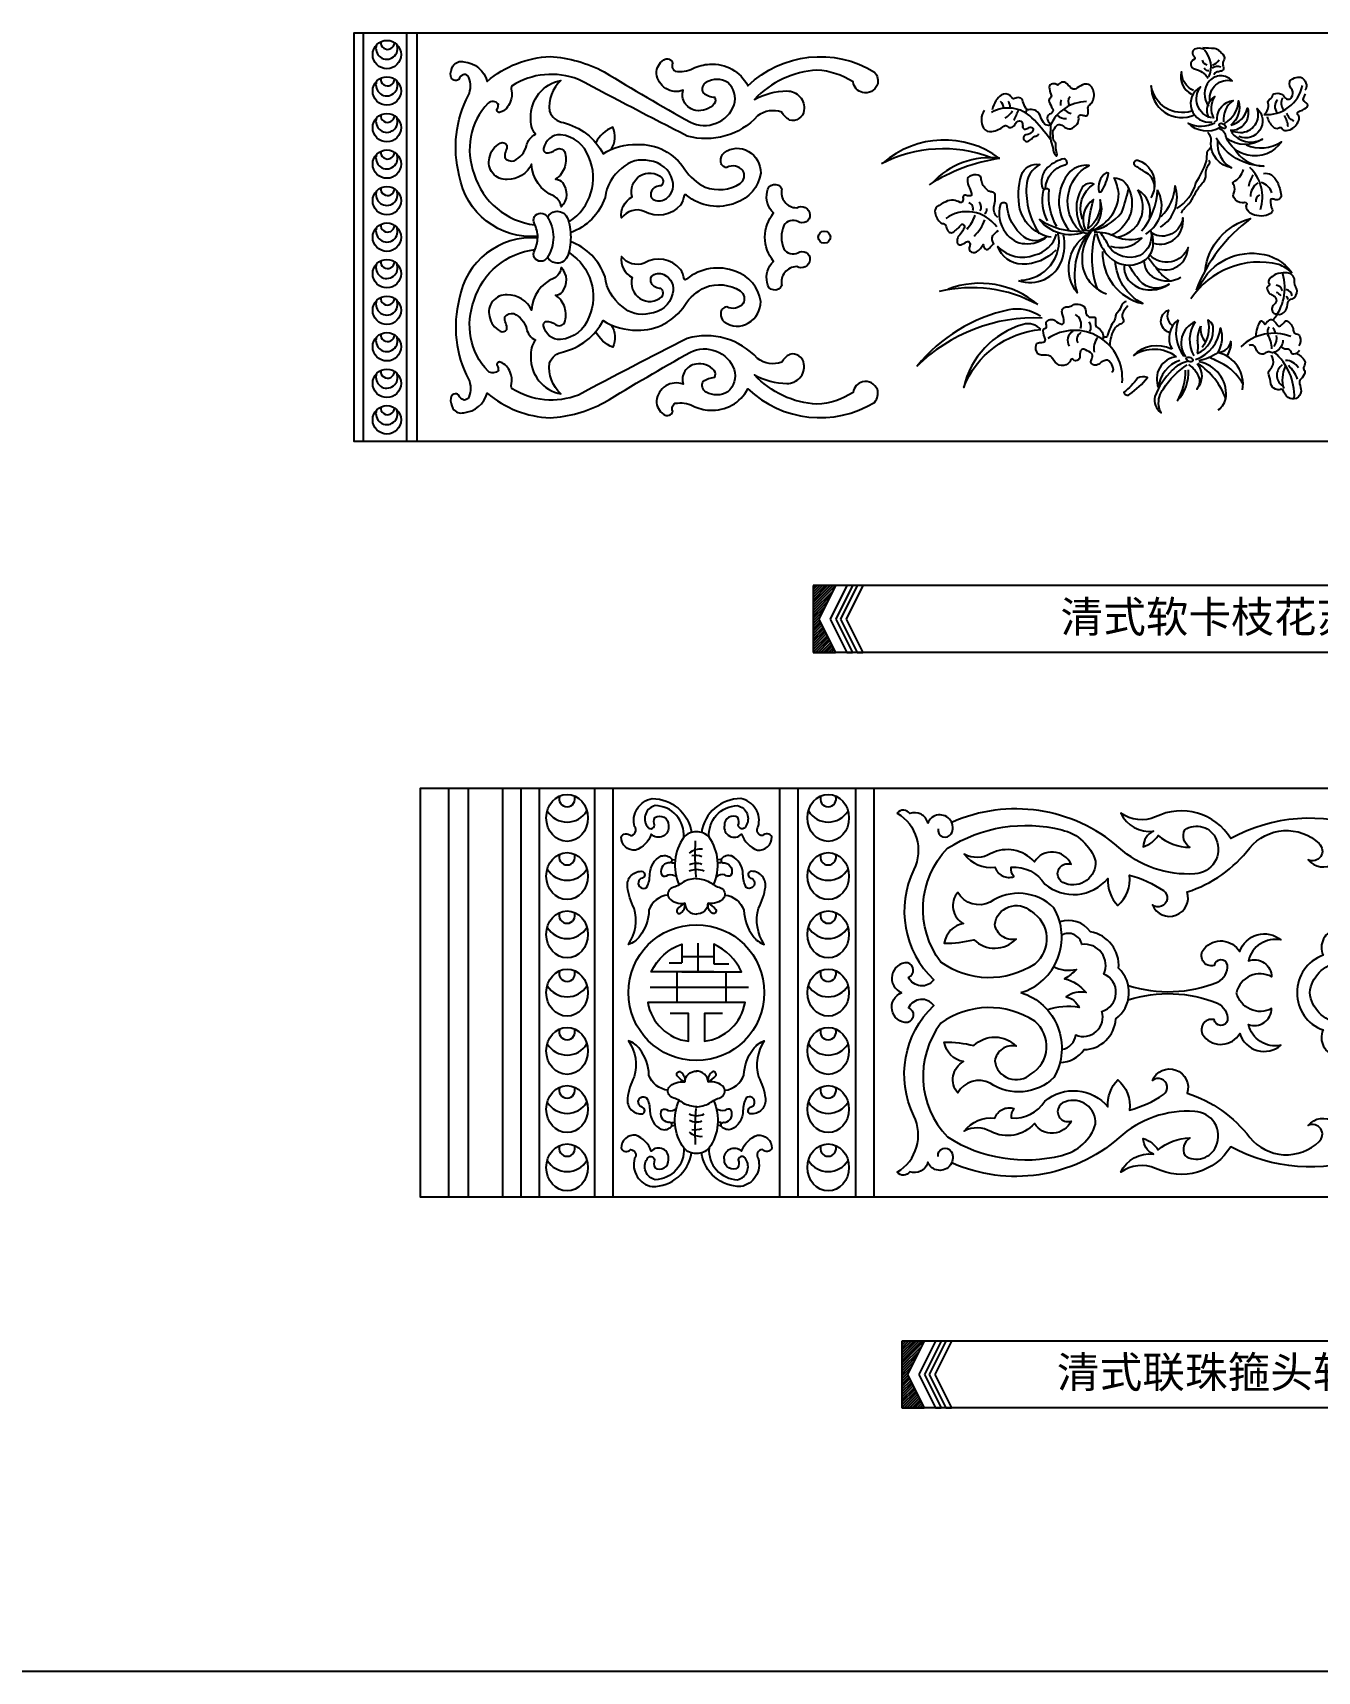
# Model space of a CAD drawing. Extents: x -66030 to 95157, y -13132 to 45879.
# Drawn here: x -54475 to -53218, y 1430 to 3033 of the extents above; entities that cross this region are included whole.
import ezdxf

# ---------------------------------------------------------------- set-up
doc = ezdxf.new("R2010")
doc.units = 0
doc.header["$LTSCALE"] = 100
doc.header["$MEASUREMENT"] = 0
for name, color, linetype in [('3', 11, 'CONTINUOUS'), ('4', 121, 'CONTINUOUS'), ('BH', 21, 'CONTINUOUS'), ('TEXT', 105, 'CONTINUOUS')]:
    doc.layers.add(name, color=color, linetype=linetype)
doc.styles.add('HZ', font='simhei.ttf')

# ---------------------------------------------------------------- blocks, each defined once
blk = doc.blocks.new('A$C366B4005')
at = {"layer": '3'}
for p, q in [((9, 0), (9, 400)), ((51.5, 0), (51.5, 400)), ((61.7, 0), (61.7, 400)), ((0, 200), (0, 200))]:
    blk.add_line(p, q, dxfattribs=at)
for points in [[(832.3, 383.5, 0.225115), (822.4, 383.9, 0.375656), (820.8, 378.3, 0.03973), (822.7, 375.8, -0.41556), (822.3, 374.1, 0.341072), (818.8, 368.7, 0.360674), (822.4, 364.7, -0.199672), (835.7, 355.7)], [(830.7, 385.6, 0.02252), (841.7, 384.9, -0.211645), (846.9, 382.1, 0.012329), (850.1, 379, -0.374448), (850.6, 372, 0.229849), (850.5, 367.2, -0.428063), (848.9, 362.5, -0.006918), (844.7, 361.7, 0.259736), (841.3, 359)], [(179.6, 200.8, -0.389334), (102.9, 260.5, -0.186598), (111.9, 338.9, 0.20901), (112.2, 356.4, 0.320733), (107.5, 359.3, 0.243266), (102.3, 354.4, -0.608924), (94.5, 357.4, -0.165292), (96.7, 367.5, -0.328511), (107.4, 371.7, -0.308696), (130.3, 352.5, -0.168567), (191.7, 376.7, -0.109007), (244.6, 361.8, 0.008795), (329, 312.5, 0.442841), (372, 329.5, 0.287663), (365.6, 351.4, 0.268925), (344.5, 351.6, 0.397359), (341.5, 341.2, 0.143401), (352.8, 337, -0.314039), (352.3, 330.5, -0.275325), (334.4, 324.1, -0.455049), (321.9, 343.7, -0.487502), (296, 360, -0.270681), (303, 373.5, -0.505003), (311.8, 370.5, 0.428994), (314.3, 362.5, 0.154013), (331.5, 365, -0.097302), (347.9, 369.3, -0.298482), (385.3, 348.2, -0.34022), (509.3, 361.6, -0.234944), (512, 349.1, -0.377426), (497.6, 341.5, -0.308621), (488.2, 351.9, 0.133057), (452.9, 363.4, 0.194063), (391.8, 334.7, -0.124376), (423.5, 343.1, -0.463806), (440.1, 324.1, -0.46707), (426.1, 314.6, -0.12151), (418.4, 322.3, 0.258343), (394.7, 318.6, -0.284503), (326, 299, -0.004307), (219.4, 354.4, 0.23729), (154.5, 348.2, 0.262568), (154.1, 343.5, -0.146437), (152.6, 332.2, -0.237027), (143, 322.2, -0.665926), (139.9, 325.6, 0.137045), (141.1, 330.3, 0.399796), (131, 331.1, 0.28979), (117.5, 261.6, 0.297456), (176.9, 212.1)], [(210.6, 215.4, 0.369216), (229.7, 278.3, 0.292071), (202, 300.2, 0.380801), (185.4, 286.8, 0.398629), (187.7, 282.4, 0.166866), (197.1, 285.4, -0.446613), (205.9, 283.7, -0.179003), (206, 268.8, -0.182624), (197.1, 256.8, -0.225144), (203.8, 253.4, -0.376554), (202.7, 229.6, 0.235652), (195.6, 240.2, -0.303265), (173.7, 271.4, -0.290379), (149.7, 256.4, -0.515753), (132.5, 277.7, -0.245743), (143, 291.9, -0.407237), (149.5, 290.2, -0.127987), (148.3, 284.1, 0.14475), (147.4, 278, 0.321254), (156.4, 274.8, 0.223611), (168.6, 289.4, -0.217614), (177.3, 300.7, -0.186617), (172.9, 316.9, -0.372564), (202.4, 353.3, 0.245166), (191.2, 323.2, 0.272472), (204.7, 312.2, -0.213035), (243.6, 281.6, -0.154618), (276.9, 290.8, -0.268205), (323.5, 266.4, 0.140128), (343.5, 249.1, 0.236515), (377.8, 252.5, 0.382315), (380.5, 265.1, 0.354871), (364.7, 268.2, -0.423218), (358.7, 274.5, -0.24695), (362.2, 282.7, -0.313006), (385.9, 283.9, -0.274424), (397.9, 262.8, -0.279804), (373.5, 233.6, -0.275559), (325.3, 241.1, 0.514443), (322.9, 240.8, -0.095868), (319.4, 231.5, -0.367794), (283.9, 225.3, 0.342733), (261.7, 218.9, -0.327126), (272, 239.4, -0.330795), (279.7, 259.9, -0.350223), (301, 258.2, -0.455094), (300.2, 250.3, 0.290107), (291, 244.9, 0.242587), (291.1, 238.4, 0.321226), (303, 236.6, 0.374476), (311.6, 255.4, 0.324256), (289, 274.6, 0.260812), (261.9, 267.5, 0.198361), (245.5, 238.8, -0.226024), (211.6, 204.3)], [(821.3, 343.6, -0.306221), (809.8, 361.7, 0.377915), (819.6, 340, 0.377915)], [(837.3, 334.2, -0.507044), (859.1, 353.1, 0.440516), (836.9, 352.8, 0.366993), (836.4, 328.3, 0.334253)], [(890.9, 320.2, 0.262119), (894.6, 331, -0.429302), (895.9, 334.9, 0.210535), (899.2, 339.2, -0.430571), (900.3, 340.3, -0.206942), (907.4, 339.9, -0.163759), (910.9, 336.8, 0.580985), (917.4, 336.9, 0.298538), (917.9, 344.2, -0.243525), (915.6, 352.3, -0.185185), (918.6, 355.1, -0.14723), (925.4, 356.5, -0.242296), (928.3, 355.4, -0.144679), (932, 349.1, -0.202647), (930.5, 343.8)], [(681, 309.8, -0.314367), (675.7, 310.8, -0.09818), (672.1, 317.2, 0.183022), (667.5, 323.6, 0.159333), (661.1, 324.8, -0.302177), (657.4, 326.4, -0.099013), (654.5, 332.8, 0.329148), (651.1, 336.5, 0.130988), (646.2, 335.7, -0.325262), (644.4, 335.8, 0.016305), (642.2, 338.4, 0.334327), (633.3, 339, 0.096714), (628.1, 333.7, 0.096241), (624.5, 324.7, 0.11027)], [(819.5, 323.3, -0.458532), (780.1, 348.1, 0.559649), (822.5, 319.7, 0.559649)], [(839, 316.7, -0.538382), (828.3, 347.1, 0.839351), (839.6, 312.7, 0.839351)], [(841.2, 316.3, -0.249728), (842.4, 337.8, 0.396982), (836.2, 316.8, 0.396982)], [(893.5, 318, 0.140906), (899, 308.2, 0.355214), (904.8, 306.9, -0.462975), (907.9, 306.6, 0.2194), (910.8, 304.3, 0.146387), (917.1, 305.8, 0.212934), (924.8, 315.9, 0.244109), (923.9, 319.3, -0.466866), (923.8, 322.8, 0.062209), (931.8, 326.6, 0.371852), (933.1, 330, 0.069423), (929.9, 332.7, -0.38242), (928.9, 335.6, 0.011692), (930.9, 340.3)], [(616.9, 323.9, 0.305992), (615.9, 306.8, 0.313268), (624.1, 303.4, 0.13161), (635.9, 308.6, -0.409084), (638.3, 308.9, 0.497269), (646.5, 310, -0.201021), (649.8, 313.5, -0.473352), (654, 311.8, -0.049858), (654.2, 307.9, 0.417611), (656.7, 305.7, 0.046884), (660.7, 307.2, -0.301435), (663.8, 307, -0.443342), (663.7, 303.5, -0.179917), (657.4, 300.1, 0.254605), (655.2, 298.6, 0.234904), (654.9, 297.1, 0.201015), (657, 294, 0.239413), (660.3, 294.3, 0.131248), (664, 297.2, -0.173911), (666.2, 298.8, 0.141963), (669.1, 299.8, 0.181462), (669.8, 301.1)], [(681.5, 295.7, 0.024134), (663.3, 316.9, 0.333122), (623.6, 322.1)], [(841.9, 312.7, 0.380282), (844.7, 316.4, -0.383512), (860.2, 333.7, 0.279389), (850.9, 312.9)], [(851.9, 311.4, 0.26077), (865.5, 333.5, -0.302137), (857.8, 309.7)], [(857.8, 309.6, 0.279209), (874.3, 326.2, -0.506578), (857.4, 304.3)], [(857.8, 304.3, 0.073812), (867.3, 302.4, 0.515094), (883.8, 325.9, -0.836042), (865.9, 298.5)], [(251.5, 285.9, 0.264896), (253.1, 307.7, 0.188148), (236.4, 292.3)], [(847.4, 307.2, -0.341565), (816.2, 311.5, 0.235326), (842.4, 311.9, 0.235326)], [(872.8, 290.4, 0.258769), (907.4, 293.4, -0.319651), (874.5, 280.3, -0.261586), (853.5, 297.7, 0.229662), (847, 306.2)], [(845, 294.4, 0.305433), (858.5, 267.9, -0.36744), (838.4, 292.2, 0.280797), (835.3, 302.4)], [(861.3, 287.1, 0.27584), (890.2, 269.5, -0.263864), (843.6, 297)], [(858.4, 302.8, 0.377123), (888.9, 296, -0.334376), (854, 297)], [(676.5, 247.3, -0.338583), (695.4, 270.7, 0.22245), (697.7, 272.5, 0.367528), (694.8, 276.8, 0.125459), (679, 268.5, 0.304625), (673.9, 247.2, 0.304625)], [(779.8, 239, 0.470137), (774.2, 263.7, -0.014383), (764.9, 269.6, -0.859904), (766.9, 275.5, -0.356189), (783.2, 249.1)], [(809.4, 223.7, -0.106873), (817.5, 232.9, 0.012913), (823.7, 244, -0.048657), (831, 254, 0.192235), (833.5, 261, -0.188883), (837, 272, 0.393473), (836.5, 275.1, 0.598678)], [(630, 219.3, -0.27788), (626.1, 229.3, 0.081742), (627.2, 241.8, 0.315517), (624.5, 244.2, -0.080243), (621.2, 245, -0.152671), (614.5, 253, -0.028738), (613.5, 257.7, 0.271957), (610.7, 260.7, 0.162212), (602.4, 259.7, 0.34655), (600.3, 256.5, 0.133067), (602.1, 248.4, -0.08242), (604.3, 240.9, -0.176511), (599.1, 240.9, 0.312828), (596.4, 240.5, 0.235782), (595.8, 239, -0.128105), (595.4, 234.8, -0.368407), (593, 234.1, 0.07533), (586.4, 236.2, 0.129074), (579, 234.7, 0.05485), (570.3, 229.6, 0.283081), (568.5, 223.7, 0.182198), (574.1, 214.1, 0.115453), (576.6, 213.3, -0.277004), (578.7, 211.7, 0.041266), (581.1, 206.3, 0.471397), (586.8, 205.3, 0.047265), (594.3, 212.3, -0.332457), (595.5, 212.8, -0.366583), (597.2, 209.7, -0.161277), (596.4, 207.8, -0.083756), (591.2, 200.6, 0.132835), (590, 195.1, 0.441505), (593.6, 192.6, 0.093977), (599.2, 195.5, -0.573075), (602.7, 193.9, -0.140701), (602.2, 190.7, 0.338868), (602.7, 186.4, 0.306868), (609, 185.6, 0.133154), (615.7, 192.9, 0.133472), (617.5, 188.6, 0.442612), (621.3, 188.8, 0.012797), (624.4, 192.3, -0.11524), (626, 193.5, -0.288328), (625.1, 201.6, -0.118533), (630.7, 206.6)], [(682.2, 199.9, -0.295537), (651.6, 227.5, -0.128096), (653, 260.6, -0.373927), (671.1, 271.1, 0.275621), (657.9, 250, 0.160184), (670.3, 203.7)], [(709.8, 206.4, -0.498838), (719.3, 270.3, 0.198135), (700.6, 264.2, 0.365506), (699.5, 207.2, 0.345232)], [(719.2, 205.9, 0.337217), (748.3, 242.8, 0.067263), (743.9, 258.1, -0.331782), (758.1, 246.9, -0.430419), (740.1, 201.7)], [(889.8, 262.4, -0.186028), (897.8, 261, -0.070245), (903.5, 253.8, -0.066031), (907.2, 241.2, -0.543585), (901.6, 236.7, 0.020092), (898.2, 237.4, 0.448743), (896.6, 236.1, 0.118147), (898.3, 227.3, -0.406795), (896.9, 223.1, -0.230932), (878.8, 222.5, -0.216049), (873.4, 228.5, -0.241091), (873.8, 232.7, 0.356871), (871.8, 233.9, -0.005192), (869.4, 233.5, -0.279605), (861, 238.7, -0.26082), (860.8, 243.2, 0.17409), (861.3, 250.8, 0.01006), (860.1, 252.5, -0.437067), (860.6, 254, 0.204137), (870.2, 266.2, 0.204137)], [(687.7, 210.4, -0.166052), (680.3, 246.3, 0.461042), (674.2, 245.6, 0.167995), (678.2, 216, 0.167995)], [(712.8, 217.6, -0.353545), (723.8, 252, 0.369032), (712.4, 248.5, 0.287092), (713, 207)], [(719.8, 206, 0.199789), (751.2, 224.4, 0.032286), (757.7, 246.9)], [(189.2, 219.7, -0.216971), (196.7, 225.1, -0.35546), (208.5, 219.3, -0.091795), (211.9, 200, -0.091795), (208.5, 180.7, -0.35546), (196.7, 174.9, -0.216971), (189.2, 180.3)], [(719.2, 206, 0.361003), (730, 236.4, -0.2607), (718.4, 208.4, -0.051372), (723.7, 236.9, 0.380781), (715.8, 207.1)], [(713.9, 204.5, -0.324309), (670.6, 217.4, 0.160113), (711.9, 205.9)], [(782.1, 194.2, 0.556975), (810.9, 219, -0.546246), (780.9, 203.8)], [(832.7, 167.1, -0.312405), (877.3, 218.2, 0.142266), (823.9, 148.2, 0.142266)], [(179.6, 199.2, 0.389277), (102.9, 139.5, 0.186598), (111.9, 61.1, -0.20901), (112.2, 43.6, -0.320733), (107.5, 40.7, -0.243266), (102.3, 45.6, 0.608924), (94.5, 42.6, 0.165292), (96.7, 32.5, 0.328511), (107.4, 28.3, 0.308696), (130.3, 47.5, 0.168567), (191.7, 23.3, 0.109007), (244.6, 38.2, -0.008795), (329, 87.5, -0.442841), (372, 70.5, -0.287663), (365.6, 48.6, -0.268925), (344.5, 48.4, -0.397359), (341.5, 58.8, -0.143401), (352.8, 63, 0.314039), (352.3, 69.5, 0.275325), (334.4, 75.9, 0.455049), (321.9, 56.3, 0.487502), (296, 40, 0.270681), (303, 26.5, 0.505003), (311.8, 29.5, -0.428994), (314.3, 37.5, -0.154013), (331.5, 35, 0.097302), (347.9, 30.7, 0.298482), (385.3, 51.8, 0.34022), (509.3, 38.4, 0.234944), (512, 50.9, 0.377426), (497.6, 58.5, 0.308621), (488.2, 48.1, -0.133057), (452.9, 36.6, -0.194063), (391.8, 65.3, 0.124376), (423.5, 56.9, 0.463806), (440.1, 75.9, 0.46707), (426.1, 85.4, 0.12151), (418.4, 77.7, -0.258343), (394.7, 81.4, 0.284503), (326, 101, 0.004307), (219.4, 45.6, -0.23729), (154.5, 51.8, -0.262568), (154.1, 56.5, 0.146437), (152.6, 67.8, 0.237027), (143, 77.8, 0.665926), (139.9, 74.4, -0.137045), (141.1, 69.7, -0.399796), (131, 68.9, -0.28979), (117.5, 138.4, -0.297456), (176.9, 187.9)], [(210.6, 184.6, -0.369216), (229.7, 121.7, -0.292071), (202, 99.8, -0.380801), (185.4, 113.2, -0.398629), (187.7, 117.6, -0.166866), (197.1, 114.6, 0.446613), (205.9, 116.3, 0.179003), (206, 131.2, 0.182624), (197.1, 143.2, 0.225144), (203.8, 146.6, 0.376554), (202.7, 170.4, -0.235652), (195.6, 159.8, 0.303265), (173.7, 128.6, 0.290379), (149.7, 143.6, 0.515753), (132.5, 122.3, 0.245743), (143, 108.1, 0.407237), (149.5, 109.8, 0.127987), (148.3, 115.9, -0.14475), (147.4, 122, -0.321254), (156.4, 125.2, -0.223611), (168.6, 110.6, 0.217614), (177.3, 99.3, 0.186617), (172.9, 83.1, 0.372564), (202.4, 46.7, -0.245166), (191.2, 76.8, -0.272472), (204.7, 87.8, 0.213035), (243.6, 118.4, 0.154618), (276.9, 109.2, 0.268205), (323.5, 133.6, -0.140128), (343.5, 150.9, -0.236515), (377.8, 147.5, -0.382315), (380.5, 134.9, -0.354871), (364.7, 131.8, 0.423218), (358.7, 125.5, 0.24695), (362.2, 117.3, 0.313006), (385.9, 116.1, 0.274424), (397.9, 137.2, 0.279804), (373.5, 166.4, 0.275559), (325.3, 158.9, -0.514443), (322.9, 159.2, 0.095868), (319.4, 168.5, 0.367794), (283.9, 174.7, -0.342733), (261.7, 181.1, 0.327126), (272, 160.6, 0.330795), (279.7, 140.1, 0.350223), (301, 141.8, 0.455094), (300.2, 149.7, -0.290107), (291, 155.1, -0.242587), (291.1, 161.6, -0.321226), (303, 163.4, -0.374476), (311.6, 144.6, -0.324256), (289, 125.4, -0.260812), (261.9, 132.5, -0.198361), (245.5, 161.2, 0.226024), (211.6, 195.7)], [(686.6, 187.4, -0.21053), (653.6, 173.6, -0.305178), (629.8, 191, 0.30645), (666.2, 182.7, 0.274922), (687.4, 203, 0.274922)], [(650.1, 157.6, 0.409963), (692.7, 177.3, 0.140024), (694.1, 202)], [(718.2, 203.7, 0.230978), (707.4, 145.5, -0.430092), (716.4, 201.9)], [(721.1, 204.8, 0.172062), (712.4, 180.4, 0.338216), (736.3, 144.6)], [(740.1, 191.3, 0.293895), (770.7, 199.1, -0.178664), (745.8, 200.1, 0.132886), (724.1, 204.8, 0.139707)], [(726.4, 203.6, 0.12835), (738.9, 180.7, 0.286949), (765.8, 174, 0.183529), (778.8, 182.6, 0.241947), (779.7, 206, -0.335916), (768.9, 182.2, -0.35635), (738.7, 190.8, 0.062177), (730, 204.4)], [(732.4, 186.1, 0.360689), (771.7, 135, -0.266547), (744.9, 177)], [(772.9, 177.1, 0.282348), (783.4, 160.2, 0.260119), (809.1, 160.8)], [(777, 180, -0.019653), (785.4, 169.2, 0.089484), (798, 157.3, 0.089484)], [(785.1, 169.8, 0.534002), (816.1, 190, -0.558823), (778.8, 182.6)], [(825.5, 148.1, -0.34606), (885.7, 183.8, -0.223068), (917.5, 165.4, 0.104994), (904.8, 173.2, 0.318974), (818.9, 139.7)], [(753.5, 172.1, 0.282318), (764, 152.6, 0.296187), (797.5, 154.1, -0.396092), (768.7, 157.7, -0.041636), (758.2, 172.3)], [(903, 124.7, 0.298153), (911.5, 127.9, 0.100462), (913.8, 136, -0.319739), (918.1, 139.7, 0.286329), (922.8, 147.6, 0.104321), (920.9, 152.1, -0.038876), (920.2, 159.3, 0.35162), (911.6, 165.2, 0.079647), (902, 163.7, 0.091548), (895.7, 159.1, 0.420829), (895.5, 154.7, -0.534352), (894.4, 152, 0.353587), (893.4, 149.6, 0.167735), (896.2, 144.7, -0.004425), (899.6, 142.8, -0.305282), (902.5, 137.6, -0.149716), (899.5, 133.1, 0.199219), (898.1, 129.3, 0.23349), (900.1, 125.7, 0.078292), (903, 124.7)], [(671.6, 122.6, 0.20073), (640.7, 128.9, 0.172281), (551, 73.9)], [(741.4, 67.8, 0.337804), (742.9, 71.8, 0.127539), (739, 78.6, 0.279421), (735.8, 79.6, 0.156223), (729.7, 76.5, -0.16473), (725.4, 74.8, -0.226475), (721.7, 76.5, -0.255787), (721.1, 79.1, 0.024327), (722.5, 83.2, 0.320812), (720.7, 87.1, 0.030675), (714.2, 90.5, 0.388487), (710.9, 88.7, 0.09639), (710.2, 82.3, -0.365294), (706, 79, -0.195952), (703.8, 80.3, 0.543246), (701.8, 80.3, -0.070131), (698.6, 76.3, -0.248374), (690, 74.9, -0.148847), (683.3, 81.4, 0.223759), (681.2, 83.6, 0.08956), (673.8, 84.7, -0.205101), (669.2, 85.9, -0.249773), (667.4, 94.5, -0.373901), (670.8, 96.9, 0.076908), (675.2, 97.6, 0.426441), (676.2, 100.5, -0.09159), (674.3, 108.3, -0.430301), (676.6, 111.1, 0.394973), (677.5, 111.7, 0.118421), (677.4, 114.1, -0.158942), (677.5, 117.2, -0.173243), (681.2, 119.4, -0.189012), (686, 118.5, 0.106835), (692.2, 114.8, 0.433916), (694.6, 117.3, 0.07213), (693, 125.3, -0.20095), (693.2, 129.5, -0.280448), (698, 131.8, 0.107149), (702.3, 133, -0.130467), (706.4, 134.5, -0.178571), (714, 132.4, -0.142168), (716.2, 125.7, 0.197769), (719.3, 121.9, 0.113949), (723.3, 121.8, -0.489666), (725.6, 120.3, -0.030653), (725.5, 115.6, 0.32832), (727.5, 111.6, -0.321438), (733, 100.5)], [(755.6, 137.2, 0.222671), (750.9, 133.2, -0.090062), (747.5, 126.7, 0.148801), (745.1, 123.1, -0.068644), (744.2, 118.7, 0.095315), (737.3, 104, -0.263383), (736.1, 102.3, -0.062592), (733, 102.1)], [(757.3, 132.9, 0.079957), (751.9, 125.4, 0.196645), (752.8, 118.9, -0.366308), (750.8, 115.4, 0.064378), (746.1, 112.6, 0.154652), (740.9, 102.5, 0.154652)], [(797.8, 106.7, -0.713884), (797.1, 128.7, 0.362852), (800.3, 113.8, 0.362852)], [(251.5, 114.1, -0.264896), (253.1, 92.3, -0.188148), (236.4, 107.7)], [(825.1, 86.1, 0.347995), (840.5, 113.2, 0.232911), (835.4, 118.9, -0.226058), (830, 92)], [(882.7, 103.4, -0.139386), (887.1, 117.8, -0.447778), (889, 117.6, -0.067741), (890.6, 115.4, 0.597332), (891.9, 115.3, -0.099843), (895.8, 119.1, -0.339443), (899.7, 118.6, -0.024436), (903.9, 113.5, 0.440296), (907.2, 113.8, 0.065017), (910.9, 117.6, -0.396972), (913.8, 117.6, -0.155862), (918.9, 110.8, 0.079038), (919.5, 107.2, 0.164352), (922, 105.4, -0.316482), (925.5, 102.6, -0.224024), (924.5, 93.7)], [(823.4, 80.3, 0.289413), (847.8, 111.2, -0.217496), (845, 87, -0.104827), (826.6, 79)], [(908.9, 99.3, -0.242697), (902.7, 88.5, -0.116035), (898.8, 87, -0.169314), (896.3, 87.6, 0.147285), (894.6, 87.9, 0.121742), (891.2, 86.3, -0.294662), (885.3, 86.5, -0.15267), (882.1, 91.8, 0.276221), (879.2, 94.3, 0.110793), (875.9, 94, 0.110793)], [(869.9, 56.2, 0.116091), (852.8, 74.6, 0.015549), (837.7, 82, 0.015549)], [(921.8, 86.5, -0.172673), (930.4, 78.9, -0.184099), (929.5, 73.3, 0.378161), (929.9, 69.7, -0.149487), (930.3, 67.3, -0.147233), (926.4, 61.2, 0.293851), (925.2, 56.6, -0.072955), (926.8, 49.4, -0.248911), (921.8, 42.3, -0.193192), (914.2, 43.1, -0.151665), (909.1, 50.3, 0.313779), (906.5, 51.1, -0.205333), (901.7, 51.3, -0.25908), (897.2, 56.6, 0.070864), (895, 65.2, -0.245092), (896.1, 70.4, 0.125459), (899.4, 75.4, 0.168603), (897.8, 84.5, 0.168603)], [(907.1, 93, 0.183632), (912.2, 90.7, -0.254435), (915.5, 89.8, -0.193826), (916.6, 87.7, 0.345474), (919.5, 86, 0.286481), (925, 89.6, 0.286481)], [(815.3, 78.3, 0.162153), (800.6, 69.8, 0.113806), (783.6, 44.1, 0.310212), (789.7, 28.3, -0.078789), (787.4, 35.1, -0.1896), (791.9, 51.8, -0.102802), (815.3, 75.1)], [(825, 76.3, -0.368935), (824.6, 51.3, 0.266442), (827.1, 62.6, 0.157856), (816.7, 75.3, 0.157856)], [(845.6, 31, 0.209414), (853.3, 44, 0.377846), (827, 78.2, 0.407011)]]:
    blk.add_lwpolyline(points, format="xyb", dxfattribs=at)
for points in [[(687.7, 279.8, 0.132343), (687.8, 281.8, -0.06629), (686.7, 288.6, 0.169847), (686.2, 292.7, -0.050733), (684.5, 295.4, -0.04502), (683.8, 303.3, -0.09545), (687.5, 309.2, -0.302303), (691.7, 310, -0.077818), (695.3, 307.8, 0.205219), (701.1, 306.1, 0.166272), (707.6, 310.7, 0.181507), (709, 317.6, -0.541585), (712.3, 319.5, -0.006397), (715.7, 318.8, 0.429065), (718.1, 320.2, 0.1072), (718.2, 324.9, -0.305194), (719.5, 329.3, 0.106089), (722.4, 332.8, 0.239536), (723.1, 344.2, 0.399128), (714.6, 349.7, 0.077212), (707.7, 346, -0.38179), (702.5, 345.6, -0.077082), (697.7, 350, 0.266458), (692.2, 351.6, 0.176169), (688.6, 348.8, 0.232922), (683.3, 350, 0.373384), (680.2, 346.9, 0.1091), (681.9, 339.8, -0.413296), (681.3, 336.5, 0.316441), (680, 332.6, 0.04074), (683.6, 325.6, -0.254579), (683.8, 323, -0.157015), (680.6, 320.4, 0.359787), (678.6, 314.9, 0.143491), (679.8, 312.5, -0.221542), (680.6, 311.7, -0.082427), (681.5, 305.1, 0.089769), (681.9, 294.1, -0.020104), (684.2, 285.5, 0.168363), (687.1, 279.6, 0.708326)], [(735.8, 263, 0.31823), (729, 244.1, 0.098141), (731.4, 244.8, 0.101532), (738.2, 262.8, 0.15486)], [(402, 200, -0.16815), (410.5, 223.7, -0.264247), (404.2, 244.4, -0.8129), (418.5, 247.2, 0.481373), (433.1, 228.8, -0.560159), (446, 222, -0.633276), (434.3, 215.4, 0.372213), (420.4, 211.4, 0.105381), (418.2, 200, 0.105381), (420.4, 188.6, 0.372213), (434.3, 184.6, -0.633276), (446, 178, -0.560159), (433.1, 171.2, 0.481373), (418.5, 152.8, -0.8129), (404.2, 155.6, -0.264247), (410.5, 176.3, -0.16815)], [(655.6, 200.1, -0.216114), (638.8, 232.2, 0.469474), (632.5, 232.3, 0.245765), (637.7, 204.3, 0.239826), (656.4, 193.7, 0.203275), (678.1, 200.7, -0.350856)], [(179.7, 200, 0.099889), (176.4, 213.2, -0.244831), (176.4, 220.1, -0.545158), (188.9, 220.2, -0.141565), (195, 200, -0.141565), (188.9, 179.8, -0.545158), (176.4, 179.9, -0.244831), (176.4, 186.8, 0.090224)], [(672.1, 109.7, 0.287466), (654.6, 114.6, 0.273537), (596.5, 53, -0.285707)], [(759, 46.3, 0.074805), (776.3, 62.8, 0.224084), (766.6, 62.1, -0.080127), (753.1, 48.3, 0.569802)]]:
    blk.add_lwpolyline(points, format="xyb", close=True, dxfattribs=at)
for centre, radius in [((32, 378.7), 13.9), ((32, 343), 13.9), ((32, 307.2), 13.9), ((32, 271.5), 13.9), ((32, 235.7), 13.9), ((32, 200), 13.9), ((460.1, 200), 5.96), ((32, 164.3), 13.9), ((32, 128.5), 13.9), ((32, 92.8), 13.9), ((32, 57), 13.9), ((32, 21.3), 13.9)]:
    blk.add_circle(centre, radius, dxfattribs=at)
for centre, radius, start, end in [((31.9, 384.7), 10.6, 159.8359, 22.5381), ((32.7, 390.5), 6.71, 173.04, 359.5037), ((836.9, 375.7), 7.61, 200.3099, 252.2268), ((815.7, 366.7), 23, 334.8786, 44.7288), ((835.6, 381), 13.3, 288.5823, 326.1606), ((31.9, 348.9), 10.6, 159.8359, 22.5381), ((32.7, 354.7), 6.71, 173.04, 359.5037), ((835.8, 367), 4.06, 200.8583, 278.3855), ((844.9, 358.7), 8.38, 67.4379, 128.0091), ((705, 332.8), 6.35, 134.0315, 220.5929), ((893.1, 355.6), 35.6, 265.1813, 348.5278), ((626.1, 325.8), 9.48, 1.452, 47.6158), ((621.6, 339.7), 27.9, 304.0948, 324.873), ((634, 327.4), 7.95, 354.6161, 41.902), ((459.2, 410.4), 209.6, 332.7274, 335.85), ((654.9, 324), 3.3, 314.5569, 22.5655), ((717.2, 293.5), 39.2, 90.9523, 156.8488), ((697.4, 330.5), 6.28, 143.6738, 195.4629), ((703.7, 331.3), 10.5, 212.4108, 259.134), ((910.1, 328), 9.09, 134.5373, 221.6035), ((916.8, 330.9), 9.59, 147.6862, 219.0551), ((924.8, 325.9), 13.2, 200.0467, 246.186), ((31.9, 313.2), 10.6, 159.8359, 22.5381), ((32.7, 319), 6.71, 173.04, 359.5037), ((695.8, 327), 10.9, 223.8937, 276.1211), ((888.5, 305.8), 25.6, 4.5305, 31.1171), ((577.5, 204.3), 90.8, 53.3654, 131.0673), ((31.9, 277.4), 10.6, 159.8359, 22.5381), ((32.7, 283.2), 6.71, 173.04, 359.5037), ((576.4, 155.3), 131.2, 69.2536, 117.3533), ((659.5, 97.9), 181.4, 98.8071, 122.2266), ((622, 201.6), 76.2, 82.6822, 137.7376), ((756.3, 299.2), 81.6, 325.7881, 342.337), ((791.2, 281.8), 43.5, 350.2942, 2.3189), ((890.5, 239.2), 71.2, 136.6261, 141.5417), ((904.7, 243.5), 30.2, 145.5226, 168.5127), ((848.8, 239.4), 40, 341.9598, 46.3797), ((31.9, 241.7), 10.6, 159.8359, 22.5381), ((32.7, 247.5), 6.71, 173.04, 359.5037), ((742.3, 229.5), 29.7, 276.7859, 34.2977), ((754.8, 225.3), 24.2, 345.72, 60.1885), ((719.8, 248.9), 66.4, 319.9536, 357.6691), ((758.5, 230.5), 31.8, 300.4301, 29.5686), ((770.4, 239.3), 34.9, 302.2823, 19.0278), ((758.7, 252.5), 44.8, 314.0596, 357.6785), ((782.6, 264.4), 42.7, 301.9347, 344.8763), ((892.6, 240.2), 15.4, 122.7457, 181.3424), ((889.2, 235.6), 6.75, 118.5497, 189.0417), ((883.8, 239.3), 14.7, 16.336, 74.482), ((599.8, 189.4), 35.6, 35.5055, 125.7757), ((599.8, 228), 5.93, 340.2297, 72.926), ((606.4, 229.1), 7.21, 331.349, 44.9201), ((615.4, 226.8), 3.83, 290.8975, 18.4226), ((31.9, 205.9), 10.6, 159.8359, 22.5381), ((32.7, 211.7), 6.71, 173.04, 359.5037), ((569.5, 234.7), 40.4, 318.4933, 341.0263), ((580.8, 229.7), 38.6, 312.2815, 340.6812), ((651.7, 196.2), 38.1, 271.2319, 11.4529), ((808.9, 179.5), 87.1, 163.9386, 200.6187), ((32.7, 176), 6.71, 173.04, 359.5037), ((31.9, 170.2), 10.6, 159.8359, 22.5381), ((861.9, 150.4), 48.8, 319.8168, 16.3742), ((604.5, 16.8), 133.8, 61.1581, 103.7913), ((612.3, 67.2), 87.7, 49.7248, 110.6397), ((901.5, 146), 7.09, 12.8325, 83.9041), ((898.6, 136.1), 10.7, 37.8444, 68.4525), ((910.6, 141.3), 7.57, 10.5667, 77.3745), ((31.9, 134.4), 10.6, 159.8359, 22.5381), ((32.7, 140.3), 6.71, 173.04, 359.5037), ((911.5, 139.5), 2.42, 351.7158, 76.5487), ((665.8, -42.4), 163.5, 87.3364, 134.8614), ((700.1, 114.4), 11.5, 340.3892, 58.985), ((713.4, 112), 7.69, 327.0067, 41.2735), ((819.9, 101.4), 22.4, 126.9857, 209.6734), ((841.1, 106.3), 36.9, 159.843, 218.1782), ((832, 96.4), 22.7, 113.2894, 216.0551), ((849, 99.6), 31.5, 145.8367, 209.8933), ((858, 98.9), 32.8, 154.6426, 179.5619), ((847.7, 110.3), 19.4, 172.2966, 219.4189), ((31.9, 98.7), 10.6, 159.8359, 22.5381), ((32.7, 104.5), 6.71, 173.04, 359.5037), ((705, 62.1), 46.8, 354.5645, 124.1181), ((708.9, 98.9), 10.7, 120.6578, 211.3019), ((714.2, 100.2), 7.07, 114.2728, 210.3395), ((739.9, 91.2), 16.1, 139.8331, 192.7733), ((756.1, 96), 16.5, 156.6169, 185.0339), ((790.2, 92.5), 35.7, 350.1748, 11.0915), ((845.5, 100.4), 12.8, 273.5057, 351.2371), ((837.2, 96.4), 21, 322.1089, 5.5018), ((899.9, 60.4), 45.6, 68.4309, 134.663), ((899.6, 107.7), 5.92, 134.2663, 199.7551), ((873.9, 91.2), 24.2, 359.3041, 33.4706), ((894.5, 106.3), 6.83, 357.8862, 46.9069), ((888.8, 101.4), 14.1, 324.5553, 10.2101), ((785.5, 61.2), 32.6, 63.9287, 135.413), ((782.9, 52.8), 37.4, 54.0132, 123.3844), ((807.3, 61.3), 21.9, 96.3026, 203.4967), ((838.3, 56.2), 31.6, 349.8623, 77.6946), ((863.2, 44.4), 56.9, 357.9749, 49.1038), ((31.9, 62.9), 10.6, 159.8359, 22.5381), ((32.7, 68.8), 6.71, 173.04, 359.5037), ((817.8, 50.4), 30.7, 108.6093, 175.8245), ((776.3, 67.4), 40.2, 316.7416, 4.2071), ((756.5, 68.8), 57, 329.467, 1.0504), ((786.1, 16.9), 71.5, 20.5493, 56.1843), ((915.2, 64.8), 12.3, 124.0261, 233.5467), ((937.4, 60.8), 29.1, 154.1927, 197.943), ((911.9, 65.4), 13.9, 29.0566, 91.9812), ((892.3, 49.5), 33.2, 20.7429, 48.4526), ((32.7, 33), 6.71, 173.04, 359.5037), ((31.9, 27.2), 10.6, 159.8359, 22.5381)]:
    blk.add_arc(centre, radius, start, end, dxfattribs=at)
for centre, major_axis, ratio in [((849.8, 308.9), (-3.03, 1.91), 0.561761), ((716.4, 205.3), (-3.28, 0.42), 0.513916), ((817.6, 80.3), (-3.16, 1.37), 0.617771)]:
    blk.add_ellipse(centre, major_axis=major_axis, ratio=ratio, dxfattribs=at)
at = {"layer": '4'}
blk.add_lwpolyline([(2000, 0), (0, 0), (0, 400), (2000, 400)], dxfattribs=at)
blk = doc.blocks.new('A$C4CCE1407')
at = {"layer": '3'}
for p, q in [((0, 65.3), (0, 0)), ((1101.2, 65.3), (0, 65.3)), ((21.6, 65.3), (5.3, 32.6)), ((32.8, 65.3), (16.5, 32.6)), ((38.4, 65.3), (22.1, 32.6)), ((43, 65.3), (26.7, 32.6)), ((48.6, 65.3), (32.3, 32.6)), ((1058.2, 65.3), (1052.6, 65.3)), ((1052.6, 65.3), (1068.9, 32.6)), ((1058.2, 65.3), (1074.5, 32.6)), ((1068.4, 65.3), (1062.8, 65.3)), ((1062.8, 65.3), (1079.1, 32.6)), ((1068.4, 65.3), (1084.7, 32.6)), ((1101.2, 65.3), (1079.6, 65.3)), ((1079.6, 65.3), (1095.9, 32.6)), ((1101.2, 65.3), (1101.2, 0)), ((5.3, 32.6), (21.6, 0)), ((16.5, 32.6), (32.8, 0)), ((22.1, 32.6), (38.4, 0)), ((26.7, 32.6), (43, 0)), ((32.3, 32.6), (48.6, 0)), ((1068.9, 32.6), (1052.6, 0)), ((1074.5, 32.6), (1058.2, 0)), ((1079.1, 32.6), (1062.8, 0)), ((1084.7, 32.6), (1068.4, 0)), ((1095.9, 32.6), (1079.6, 0)), ((0, 0), (21.6, 0)), ((1101.2, 0), (0, 0)), ((32.8, 0), (38.4, 0)), ((43, 0), (48.6, 0)), ((1058.2, 0), (1052.6, 0)), ((1068.4, 0), (1062.8, 0)), ((1101.2, 0), (1079.6, 0))]:
    blk.add_line(p, q, dxfattribs=at)
at = {"layer": 'BH'}
for p, q in [((0, 63.9), (1.3, 65.3)), ((0, 58.8), (6.4, 65.3)), ((0, 61.4), (3.9, 65.3)), ((0, 56.3), (9, 65.3)), ((0, 53.8), (11.5, 65.3)), ((0, 51.2), (14, 65.3)), ((0, 48.7), (16.6, 65.3)), ((0, 46.1), (19.1, 65.3)), ((0, 43.6), (21.5, 65.1)), ((1080, 64.6), (1080.6, 65.3)), ((1080.8, 62.9), (1083.2, 65.3)), ((1081.7, 61.2), (1085.7, 65.3)), ((1082.5, 59.5), (1088.3, 65.3)), ((1083.3, 57.8), (1090.8, 65.3)), ((1084.2, 56.1), (1093.4, 65.3)), ((1085, 54.4), (1095.9, 65.3)), ((1085.9, 52.7), (1098.4, 65.3)), ((1086.7, 51), (1101, 65.3)), ((0, 41), (19, 60)), ((0, 38.5), (16.4, 54.9)), ((0, 35.9), (13.9, 49.8)), ((1087.6, 49.3), (1101.2, 62.9)), ((1088.4, 47.6), (1101.2, 60.4)), ((1089.3, 45.9), (1101.2, 57.8)), ((1090.1, 44.2), (1101.2, 55.3)), ((1091, 42.5), (1101.2, 52.8)), ((1091.8, 40.8), (1101.2, 50.2)), ((0, 33.4), (11.3, 44.7)), ((0, 30.8), (8.8, 39.6)), ((0, 28.3), (6.2, 34.5)), ((1090.4, 21.6), (1101.2, 32.4)), ((1092.7, 39.1), (1101.2, 47.7)), ((1093, 26.7), (1101.2, 34.9)), ((1093.5, 37.4), (1101.2, 45.1)), ((1094.4, 35.7), (1101.2, 42.6)), ((1095.2, 34), (1101.2, 40)), ((1095.5, 31.8), (1101.2, 37.5)), ((0, 25.7), (5.8, 31.6)), ((0, 23.2), (6.7, 29.9)), ((0, 20.7), (7.5, 28.2)), ((0, 18.1), (8.4, 26.5)), ((0, 15.6), (9.2, 24.8)), ((0, 13), (10.1, 23.1)), ((0, 10.5), (10.9, 21.4)), ((0, 7.9), (11.8, 19.7)), ((0, 5.4), (12.6, 18)), ((0, 2.8), (13.5, 16.3)), ((1080.2, 1.2), (1101.2, 22.2)), ((1081.6, 0), (1101.2, 19.7)), ((1082.8, 6.3), (1101.2, 24.8)), ((1084.1, 0), (1101.2, 17.1)), ((1085.3, 11.4), (1101.2, 27.3)), ((1087.9, 16.5), (1101.2, 29.8)), ((0, 0.3), (14.3, 14.6)), ((2.3, 0), (15.2, 12.9)), ((4.8, 0), (16, 11.2)), ((7.3, 0), (16.8, 9.5)), ((9.9, 0), (17.7, 7.8)), ((12.4, 0), (18.5, 6.1)), ((15, 0), (19.4, 4.4)), ((17.5, 0), (20.2, 2.7)), ((20.1, 0), (21.1, 1)), ((1086.7, 0), (1101.2, 14.6)), ((1089.2, 0), (1101.2, 12)), ((1091.7, 0), (1101.2, 9.5)), ((1094.3, 0), (1101.2, 6.9)), ((1096.8, 0), (1101.2, 4.4)), ((1099.4, 0), (1101.2, 1.8))]:
    blk.add_line(p, q, dxfattribs=at)
blk = doc.blocks.new('A$C29B12B84')
at = {"layer": '3'}
for p, q in [((27.6, 0), (27.6, 400)), ((46.8, 0), (46.8, 400)), ((80.4, 0), (80.4, 400)), ((98.4, 0), (98.4, 400)), ((116.4, 0), (116.4, 400)), ((170.4, 0), (170.4, 400)), ((188.4, 0), (188.4, 400)), ((351.5, 0), (351.5, 400)), ((369.5, 0), (369.5, 400)), ((425.9, 0), (425.9, 400)), ((443.9, 0), (443.9, 400)), ((271.4, 248.3), (271.4, 220.4)), ((243.3, 229.1), (255.8, 229.1)), ((255.8, 235.2), (287, 235.2)), ((287, 228.2), (301.6, 228.2)), ((250.9, 220.4), (250.9, 190.4)), ((299.2, 190.4), (299.2, 220.4)), ((224.6, 205.5), (320.8, 205.5))]:
    blk.add_line(p, q, dxfattribs=at)
for points in [[(136.2, 392.5, 0.536696), (143.4, 381.9, 0.536696), (150.5, 392.5, 0.536696)], [(257.6, 352, 0.429117), (229.6, 383, 0.529225), (221.7, 362.8, 0.79362), (228.9, 363.7, -0.200255), (229.3, 371.2, -0.622188), (242.6, 363.6, -0.744071), (225.7, 355.1, -0.220575), (210.3, 339.3, -0.440291), (196.2, 352.3, -0.556038), (205.3, 353.6, 0.630405), (209.4, 362.4, -0.440329), (226.6, 389.8, -0.370499), (265.1, 356.8)], [(282.3, 352, -0.429117), (310.2, 383, -0.529225), (318.2, 362.8, -0.79362), (310.9, 363.7, 0.200255), (310.6, 371.2, 0.622188), (297.3, 363.6, 0.744071), (314.1, 355.1, 0.220575), (329.6, 339.3, 0.440291), (343.7, 352.3, 0.556038), (334.6, 353.6, -0.630405), (330.4, 362.4, 0.440329), (313.3, 389.8, 0.370499), (274.8, 356.8)], [(391.8, 392.5, 0.536696), (398.9, 381.9, 0.536696), (406.1, 392.5, 0.536696)], [(1245.7, 400, 0.127739), (1217.5, 339.5, 0.387137), (1161.3, 280.3, 0.789792), (1165.8, 118.6, 0.245918), (1209.7, 69.6, 0.148367), (1254.5, 0)], [(1265.1, 400, 0.181422), (1230, 324.5, 0.538841), (1176.8, 268.5, 0.925725), (1178.2, 131.4, 0.325288), (1221.6, 81, 0.200989), (1278.7, 0, 0.154997)], [(1347, 400, 0.137116), (1347.4, 384.7, 0.440767), (1293.6, 345.5, 0.5439), (1330.8, 313.9, 0.541806), (1341.4, 351.7, 0.393209), (1323, 354.6, 0.548222), (1324.5, 342.2, 0.548222)], [(1400.4, 317.4, -0.550493), (1426.9, 359.8, -0.296586), (1448.4, 400, -0.263074)], [(2043.5, 0), (2043.5, 157.5, 0.033865), (2069, 168, 0.043189), (2074.9, 172.2, 0.176583), (2076.7, 175.5, 0.176583), (2074.9, 178.8, 0.043189), (2069, 182.9, 0.033865), (2043.5, 193.5, -0.033865), (2017.9, 204, -0.043189), (2012, 208.2, -0.176583), (2010.2, 211.5, -0.176583), (2012, 214.8, -0.043189), (2017.9, 218.9, -0.033865), (2043.5, 229.5), (2043.5, 400)], [(124, 377.8, 0.262063), (143.4, 366.9, 0.262063), (162.8, 377.8)], [(379.5, 377.8, 0.262063), (398.9, 366.9, 0.262063), (418.3, 377.8)], [(506.5, 360.3, 0.819876), (519.4, 355.4, 1.062591), (496.4, 365.8, 0.453533), (478.8, 375.2, 0.506424), (466.5, 375.7, -0.389257), (482.7, 320.4, 0.327183), (502.2, 212.6, -0.576979), (477.6, 214.9, 0.699953), (476.7, 229.3, 0.846325), (470.9, 200)], [(587.5, 200, 0.482992), (619.8, 282.9, 0.360976), (557.4, 288.5, -0.398549), (525.7, 298.1, 0.47577), (531.3, 267.5, 0.327807), (512.5, 248.3, 0.062823), (541.5, 251.8, 0.416762), (582.8, 252.4, -0.425455), (561.9, 266.6, -0.607362), (597.4, 279.6, -0.51848), (601, 228, -0.312274), (509.2, 229.9, -0.370812), (515.8, 341.2, -0.207391), (627.4, 359.2, -0.266853), (660.6, 328.6, -0.536912), (631.2, 306.7, -1.064674), (636.6, 325.6, 0.597046), (600.7, 328.1, 0.341432), (558, 336, -0.261143), (532.1, 335.4, 0.265696), (562, 322.8, 0.42024), (580.7, 313.5, -0.236806), (578.1, 322.6, -0.283937), (610.9, 306.2, 0.41605), (672.6, 311.7, 0.208244), (682.4, 285.2, 0.246434), (693.9, 314.9, -0.08586), (727.1, 299.8, -1.025042), (716.2, 286, 0.976495), (750.1, 298.5, 0.153003), (811.6, 341.7, -0.437242), (879.3, 345.8, -0.876849), (868.6, 330, 0.967348), (898.3, 351.9, -0.223877), (937.1, 335.1, -0.233075), (938.5, 312.4, 0.439628), (960.9, 338.9, 0.279959), (1013.2, 372.9, -0.240315), (925.5, 360.6, 0.218599), (792.9, 350.7, 0.389297), (719.3, 371.9, -0.261638), (685.2, 375.6, 0.316304), (717.2, 357.9, 0.301804), (707.3, 342.7, 0.168095), (721.8, 353.7, 0.177259), (752.9, 342.2, -0.407433), (747.9, 359.3, -0.47974), (778.7, 349.9, -0.529026), (757.6, 316.3, -0.205425), (683.3, 342.1, 0.291348), (519.8, 366.5, 0.291348)], [(286.7, 305.6, 0.268142), (282.3, 352, 0.237864), (269.9, 357.3, 0.237864), (257.6, 352, 0.268142), (253.1, 305.6, 0.268142)], [(124, 320.8, 0.262063), (143.4, 309.9, 0.262063), (162.8, 320.8)], [(136.2, 335.5, 0.536696), (143.4, 324.9, 0.536696), (150.5, 335.5, 0.536696)], [(242.2, 295.5, 0.292665), (223.5, 280.6, -0.154745), (214.5, 255.3, -0.165068), (203.5, 247.2, 0.221171), (209.1, 282.5, -0.090501), (202.5, 303.3, -0.497177), (217.4, 318.6, -0.661436), (217, 312.1, 1.215339), (221.2, 302.9, 0.119685), (224.4, 315.8, -0.284991), (235.6, 333.7, -0.287792), (245.4, 331, -0.73394), (242.3, 327, 0.528652), (236.1, 314.8, 0.359141), (242.2, 315.3, -0.277921), (250.3, 313.2)], [(297.7, 295.5, -0.292665), (316.4, 280.6, 0.154745), (325.4, 255.3, 0.165068), (336.4, 247.2, -0.221171), (330.7, 282.5, 0.090501), (337.4, 303.3, 0.497177), (322.5, 318.6, 0.661436), (322.9, 312.1, -1.215339), (318.7, 302.9, -0.119685), (315.5, 315.8, 0.284991), (304.3, 333.7, 0.287792), (294.5, 331, 0.73394), (297.6, 327, -0.528652), (303.7, 314.8, -0.359141), (297.7, 315.3, 0.277921), (289.6, 313.2)], [(379.5, 320.8, 0.262063), (398.9, 309.9, 0.262063), (418.3, 320.8)], [(391.8, 335.5, 0.536696), (398.9, 324.9, 0.536696), (406.1, 335.5, 0.536696)], [(1305.2, 318.3, 0.579255), (1248.9, 271, 0.897655), (1248.9, 140, 0.579255), (1305.2, 92.7)], [(2043.5, 65.8), (1597.3, 65.8, -0.392585), (1531.3, 126.7, -0.250704), (1462.4, 161.6, -0.32144), (1476.6, 245.7, -0.221981), (1531.3, 267.7, -0.313446), (1592.3, 334.2), (2043.5, 334.2)], [(2043.5, 78.5), (1597.3, 78.5, -0.467762), (1544.7, 141.1, -0.300521), (1473.5, 168.1, -0.318035), (1485.7, 236.8, -0.284288), (1543.5, 252.8, -0.363447), (1593.8, 321.5), (2043.5, 321.5)], [(270.5, 311.8, 0.107601), (257.1, 308.2, -0.084172), (246.3, 302.6, 0.454155), (243, 292.7, 0.247527), (258.5, 287.4, 0.421808), (270.3, 276.9)], [(269.4, 311.8, -0.107601), (282.8, 308.2, 0.084172), (293.6, 302.6, -0.454155), (296.9, 292.7, -0.247527), (281.4, 287.4, -0.421808), (269.6, 276.9)], [(1299.5, 285.7, 1.018481), (1283.5, 284.9, 0.602743), (1319.8, 271.2, 0.51052), (1313.5, 316.9)], [(1416.1, 308.3, -0.406027), (1404, 275.9, -0.31722), (1388.1, 230.2), (1302.5, 263.1)], [(136.2, 278.5, 0.536696), (143.4, 267.9, 0.536696), (150.5, 278.5, 0.536696)], [(391.8, 278.5, 0.536696), (398.9, 267.9, 0.536696), (406.1, 278.5, 0.536696)], [(124, 263.8, 0.262063), (143.4, 252.9, 0.262063), (162.8, 263.8)], [(379.5, 263.8, 0.262063), (398.9, 252.9, 0.262063), (418.3, 263.8)], [(625.8, 131.8, 0.253123), (649.3, 144.3, 0.392353), (680.3, 174.3, 0.467401), (683.1, 223.8, 0.389987), (655.5, 259.5, 0.338839), (625.5, 269.2)], [(627.5, 144.6, 0.362677), (641.1, 158.6, 0.637959), (666.8, 181.6, 0.699215), (668.7, 218.2, 0.588345), (647.1, 247.1, 0.524445), (627.5, 256.1)], [(692.6, 207.1, 0.177123), (779.9, 210.4, 0.29863), (789.8, 227, 0.819128), (776.6, 226.4, -0.737538), (766.8, 243, -0.516646), (801.6, 240.1, -0.533933), (842, 251.5, 0.409536), (810.2, 231.1, -0.5193), (832.9, 215.5, 0.494078), (798.5, 200.1)], [(287, 220.4), (225.8, 220.4, -0.209925), (255.8, 247.5), (255.8, 229.1)], [(255.8, 220.4), (255.8, 220.4), (287, 220.4), (313.9, 220.4, 0.177143), (287, 247.5), (287, 228.2)], [(1344, 163.9, -0.746894), (1327.1, 182.1, -0.419077), (1289.5, 205.5, -0.419077), (1327.1, 228.9, -0.746894), (1344, 247.1)], [(619.3, 225.7, 0.194313), (641.8, 222.8, -0.072734), (630.3, 213.6, -0.16719), (651.3, 200.1, 0.199275), (631.8, 196, -0.237963), (644.4, 185.4, 0.131856), (613.1, 182.9, 0.131856)], [(136.2, 221.5, 0.536696), (143.4, 210.9, 0.536696), (150.5, 221.5, 0.536696)], [(391.8, 221.5, 0.536696), (398.9, 210.9, 0.536696), (406.1, 221.5, 0.536696)], [(124, 206.8, 0.262063), (143.4, 195.9, 0.262063), (162.8, 206.8)], [(379.5, 206.8, 0.262063), (398.9, 195.9, 0.262063), (418.3, 206.8)], [(506.5, 39.7, -0.819876), (519.4, 44.6, -1.062591), (496.4, 34.2, -0.453533), (478.8, 24.8, -0.506424), (466.5, 24.3, 0.389257), (482.7, 79.5, -0.327183), (502.2, 187.4, 0.576979), (477.6, 185.1, -0.699953), (476.7, 170.7, -0.846325), (470.9, 200)], [(587.5, 200, -0.482992), (619.8, 117.1, -0.360976), (557.4, 111.5, 0.398549), (525.7, 101.9, -0.47577), (531.3, 132.5, -0.327807), (512.5, 151.7, -0.062823), (541.5, 148.2, -0.416762), (582.8, 147.6, 0.425455), (561.9, 133.4, 0.607362), (597.4, 120.4, 0.51848), (601, 172, 0.312274), (509.2, 170.1, 0.370812), (515.8, 58.8, 0.207391), (627.4, 40.8, 0.266853), (660.6, 71.4, 0.536912), (631.2, 93.3, 1.064674), (636.6, 74.4, -0.597046), (600.7, 71.9, -0.341432), (558, 64, 0.261143), (532.1, 64.6, -0.265696), (562, 77.2, -0.42024), (580.7, 86.5, 0.236806), (578.1, 77.4, 0.283937), (610.9, 93.8, -0.41605), (672.6, 88.3, -0.208244), (682.4, 114.8, -0.246434), (693.9, 85.1, 0.08586), (727.1, 100.2, 1.025042), (716.2, 114, -0.976495), (750.1, 101.5, -0.153003), (811.6, 58.3, 0.437242), (879.3, 54.2, 0.876849), (868.6, 70, -0.967348), (898.3, 48.1, 0.223877), (937.1, 64.9, 0.233075), (938.5, 87.6, -0.439628), (960.9, 61.1, -0.279959), (1013.2, 27.1, 0.240315), (925.5, 39.4, -0.218599), (792.9, 49.3, -0.389297), (719.3, 28.1, 0.261638), (685.2, 24.4, -0.316304), (717.2, 42.1, -0.301804), (707.3, 57.3, -0.168095), (721.8, 46.3, -0.177259), (752.9, 57.8, 0.407433), (747.9, 40.7, 0.47974), (778.7, 50.1, 0.529026), (757.6, 83.7, 0.205425), (683.3, 57.9, -0.291348), (519.8, 33.5, -0.291348)], [(692.6, 192.9, -0.177123), (779.9, 189.6, -0.29863), (789.8, 173, -0.819128), (776.6, 173.6, 0.737538), (766.8, 157, 0.516646), (801.6, 159.9, 0.533933), (842, 148.5, -0.409536), (810.2, 168.9, 0.5193), (832.9, 184.5, -0.494078), (798.5, 199.9)], [(295.4, 179.6), (277.7, 179.6), (277.7, 152.5, 0.33313), (317.6, 190.4), (273.1, 190.4), (222.3, 190.4, 0.33313), (262.2, 152.5), (262.2, 179.6), (244.4, 179.6)], [(1416.1, 102.7, 0.406027), (1404, 135.1, 0.31722), (1388.1, 180.8), (1302.5, 147.9)], [(136.2, 164.5, 0.536696), (143.4, 153.9, 0.536696), (150.5, 164.5, 0.536696)], [(391.8, 164.5, 0.536696), (398.9, 153.9, 0.536696), (406.1, 164.5, 0.536696)], [(124, 149.8, 0.262063), (143.4, 138.9, 0.262063), (162.8, 149.8)], [(242.2, 104.5, -0.292665), (223.5, 119.4, 0.154745), (214.5, 144.7, 0.165068), (203.5, 152.8, -0.221171), (209.1, 117.5, 0.090501), (202.5, 96.7, 0.497177), (217.4, 81.4, 0.661436), (217, 87.9, -1.215339), (221.2, 97.1, -0.119685), (224.4, 84.2, 0.284991), (235.6, 66.3, 0.287792), (245.4, 69, 0.73394), (242.3, 73, -0.528652), (236.1, 85.2, -0.359141), (242.2, 84.7, 0.277921), (250.3, 86.8)], [(297.7, 104.5, 0.292665), (316.4, 119.4, -0.154745), (325.4, 144.7, -0.165068), (336.4, 152.8, 0.221171), (330.7, 117.5, -0.090501), (337.4, 96.7, -0.497177), (322.5, 81.4, -0.661436), (322.9, 87.9, 1.215339), (318.7, 97.1, 0.119685), (315.5, 84.2, -0.284991), (304.3, 66.3, -0.287792), (294.5, 69, -0.73394), (297.6, 73, 0.528652), (303.7, 85.2, 0.359141), (297.7, 84.7, -0.277921), (289.6, 86.8)], [(379.5, 149.8, 0.262063), (398.9, 138.9, 0.262063), (418.3, 149.8)], [(1299.5, 128.1, -1.018481), (1283.5, 128.9, -0.602743), (1319.8, 142.6, -0.51052), (1313.5, 96.9)], [(270.5, 88.2, -0.107601), (257.1, 91.8, 0.084172), (246.3, 97.4, -0.454155), (243, 107.3, -0.247527), (258.5, 112.6, -0.421808), (270.3, 123.1)], [(269.4, 88.2, 0.107601), (282.8, 91.8, -0.084172), (293.6, 97.4, 0.454155), (296.9, 107.3, 0.247527), (281.4, 112.6, 0.421808), (269.6, 123.1)], [(136.2, 107.5, 0.536696), (143.4, 96.9, 0.536696), (150.5, 107.5, 0.536696)], [(391.8, 107.5, 0.536696), (398.9, 96.9, 0.536696), (406.1, 107.5, 0.536696)], [(1352.6, 0, -0.250567), (1347.4, 26.3, -0.440767), (1293.6, 65.5, -0.5439), (1330.8, 97.2, -0.541806), (1341.4, 59.3, -0.393209), (1323, 56.4, -0.548222), (1324.5, 68.8, -0.548222)], [(124, 92.8, 0.262063), (143.4, 81.9, 0.262063), (162.8, 92.8)], [(286.7, 94.4, -0.268142), (282.3, 48, -0.237864), (269.9, 42.7, -0.237864), (257.6, 48, -0.268142), (253.1, 94.4, -0.268142)], [(379.5, 92.8, 0.262063), (398.9, 81.9, 0.262063), (418.3, 92.8)], [(1400.4, 82.6, 0.550493), (1426.9, 40.2, 0.296586), (1448.4, 0, 0.263074)], [(136.2, 50.5, 0.536696), (143.4, 39.9, 0.536696), (150.5, 50.5, 0.536696)], [(257.6, 48, -0.429117), (229.6, 17, -0.529225), (221.7, 37.2, -0.79362), (228.9, 36.3, 0.200255), (229.3, 28.8, 0.622188), (242.6, 36.4, 0.744071), (225.7, 44.9, 0.220575), (210.3, 60.7, 0.440291), (196.2, 47.7, 0.556038), (205.3, 46.4, -0.630405), (209.4, 37.6, 0.440329), (226.6, 10.2, 0.370499), (265.1, 43.2)], [(282.3, 48, 0.429117), (310.2, 17, 0.529225), (318.2, 37.2, 0.79362), (310.9, 36.3, -0.200255), (310.6, 28.8, -0.622188), (297.3, 36.4, -0.744071), (314.1, 44.9, -0.220575), (329.6, 60.7, -0.440291), (343.7, 47.7, -0.556038), (334.6, 46.4, 0.630405), (330.4, 37.6, -0.440329), (313.3, 10.2, -0.370499), (274.8, 43.2)], [(391.8, 50.5, 0.536696), (398.9, 39.9, 0.536696), (406.1, 50.5, 0.536696)], [(124, 35.8, 0.262063), (143.4, 24.9, 0.262063), (162.8, 35.8)], [(379.5, 35.8, 0.262063), (398.9, 24.9, 0.262063), (418.3, 35.8)]]:
    blk.add_lwpolyline(points, format="xyb", dxfattribs=at)
for points in [[(1341.4, 351.7), (1416.1, 308.3)], [(245.5, 327), (248.9, 327.1)], [(246.2, 330.3), (248.9, 329.8)], [(293.6, 330.3), (291, 329.8)], [(294.3, 327), (291, 327.1)], [(1318.9, 312.8), (1404, 275.9)], [(1318.9, 98.2), (1404, 135.1)], [(1341.4, 59.3), (1416.1, 102.7)], [(245.5, 73), (248.9, 72.9)], [(246.2, 69.7), (248.9, 70.2)], [(294.3, 73), (291, 72.9)], [(293.6, 69.7), (291, 70.2)]]:
    blk.add_lwpolyline(points, dxfattribs=at)
for points in [[(870.2, 200, -0.351662), (899.1, 229.4, -0.774031), (914.1, 255.3, -0.484483), (912.9, 279, 0.257724), (915.8, 305.9, -0.35136), (905.4, 285, 0.408034), (896.6, 262.4, 0.477975), (883.2, 236.5, 0.324811), (857.8, 200, 0.324811), (883.2, 163.5, 0.477975), (896.6, 137.6, 0.408034), (905.4, 115, -0.35136), (915.8, 94.1, 0.257724), (912.9, 121, -0.484483), (914.1, 144.7, -0.774031), (899.1, 170.6, -0.351662)], [(251, 281.4, 0.607047), (253.9, 277.3, 0.321718), (258.5, 287.4, 0.091551)], [(288.9, 281.4, -0.607047), (286, 277.3, -0.321718), (281.4, 287.4, -0.091551)], [(923.5, 200, -0.389635), (935.3, 213.8, -0.281742), (940.2, 209.7, 0.751904), (934.6, 226.4, 0.378482), (913.2, 200, 0.378482), (934.6, 173.6, 0.751904), (940.2, 190.3, -0.281742), (935.3, 186.2, -0.389635)], [(251, 118.6, -0.607047), (253.9, 122.7, -0.321718), (258.5, 112.6, -0.091551)], [(288.9, 118.6, 0.607047), (286, 122.7, 0.321718), (281.4, 112.6, 0.091551)]]:
    blk.add_lwpolyline(points, format="xyb", close=True, dxfattribs=at)
blk.add_circle((269.9, 200), 66.5, dxfattribs=at)
for centre, radius, start, end in [((274.8, 321), 19.5, 86.6293, 127.7497), ((561.3, 334.6), 292.8, 177.2674, 184.1591), ((270, 311.4), 15.1, 69.2819, 116.5861), ((268.9, 314.2), 19.9, 70.9898, 100.2338), ((270.2, 303.9), 16.5, 63.6983, 116.3017), ((270.2, 96.1), 16.5, 243.6983, 296.3017), ((561.3, 65.4), 292.8, 175.8409, 182.7326), ((270, 88.6), 15.1, 243.4139, 290.7181), ((268.9, 85.8), 19.9, 259.7662, 289.0102), ((274.8, 78.9), 19.5, 232.2503, 273.3707)]:
    blk.add_arc(centre, radius, start, end, dxfattribs=at)
for centre in [(143.4, 371), (398.9, 371), (143.4, 314), (398.9, 314), (143.4, 257), (398.9, 257), (143.4, 200), (398.9, 200), (143.4, 143), (398.9, 143), (143.4, 86), (398.9, 86), (143.4, 29), (398.9, 29)]:
    blk.add_ellipse(centre, major_axis=(0, 23), ratio=0.884477, dxfattribs=at)
at = {"layer": '4'}
blk.add_lwpolyline([(2043.5, 0), (0, 0), (0, 400), (2043.5, 400)], dxfattribs=at)

msp = doc.modelspace()

# ---------------------------------------------------------------- linework, layer by layer
at = {"layer": '3', "color": 2}
msp.add_line((-66009.4, 1429.7), (95156.9, 1429.7), dxfattribs=at)

# ---------------------------------------------------------------- block references
at = {"layer": '4'}
for name, p in [('A$C366B4005', (-54160.5, 2632.7)), ('A$C4CCE1407', (-53711.2, 2426.5)), ('A$C29B12B84', (-54095.5, 1893.6)), ('A$C4CCE1407', (-53624.4, 1687.4))]:
    msp.add_blockref(name, p, dxfattribs=at)

# ---------------------------------------------------------------- texts
at = {"layer": 'TEXT', "char_height": 30.6, "attachment_point": 4, "style": 'HZ'}
for s, insert in [('清式软卡枝花苏式园林建筑彩画', (-53469.2, 2459.6)), ('清式联珠箍头软卡枝花苏式园林建筑彩画', (-53472.7, 1720.5))]:
    msp.add_mtext(s, dxfattribs=dict(at, insert=insert))

doc.saveas('drawing.dxf')
